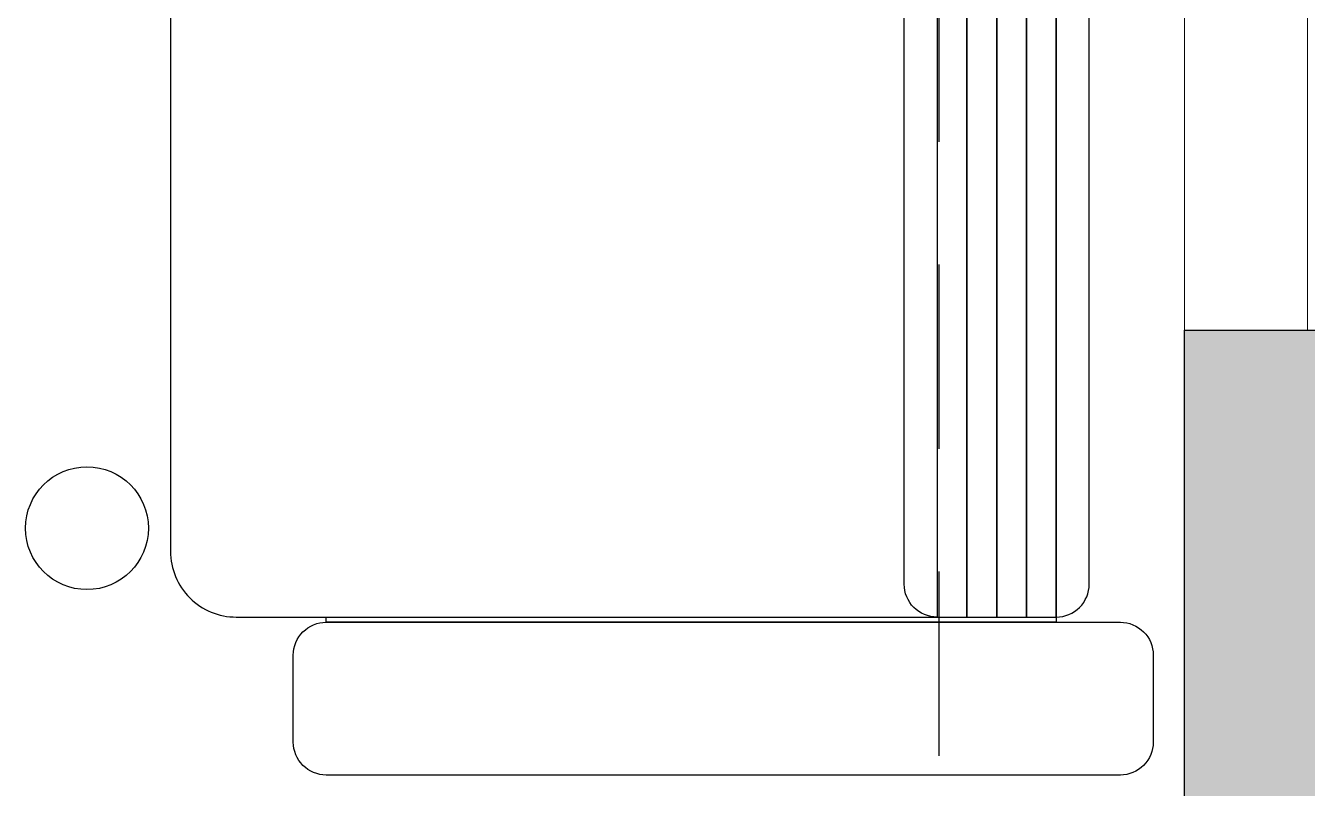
# Model space of a CAD drawing. Header units: metres. Extents: x -22 to 564, y 0 to 143.
# Drawn here: x 241.16 to 242.204, y 41.002 to 41.623 of the extents above; entities that cross this region are included whole.
import ezdxf

# ---------------------------------------------------------------- set-up
doc = ezdxf.new("R2010")
doc.units = ezdxf.units.M
doc.linetypes.add('XREF 2N NEURO-ONCOLOGIA$0$HIDDE150', pattern=[0.24, 0.15, -0.09])
for name, color, linetype in [('XREF 2N NEURO-ONCOLOGIA$0$-CG-M-WALL', 7, 'Continuous'), ('XREF 2N NEURO-ONCOLOGIA$0$COLUMNAS', 6, 'Continuous'), ('XREF 2N NEURO-ONCOLOGIA$0$LAMPARAS 1', 112, 'Continuous'), ('XREF 2N NEURO-ONCOLOGIA$0$MOBILIARIO', 161, 'Continuous'), ('XREF 2N NEURO-ONCOLOGIA$0$PROYECCIÓN', 252, 'XREF 2N NEURO-ONCOLOGIA$0$HIDDE150')]:
    doc.layers.add(name, color=color, linetype=linetype)
doc.layers.add('XREF 2N NEURO-ONCOLOGIA$0$MUROS DE TABLAROCA', color=150, linetype='Continuous', lineweight=13)

# ---------------------------------------------------------------- blocks, each defined once
blk = doc.blocks.new('XREF 2N NEURO-ONCOLOGIA$0$XR-00$0$18360329')
at = {"layer": 'XREF 2N NEURO-ONCOLOGIA$0$MOBILIARIO'}
for points in [[(0.9256, -0.6211), (0.9256, 0.0254, -0.414214), (0.9524, 0.0521), (1.0232, 0.0521, -0.414214), (1.05, 0.0254), (1.05, -0.6211, -0.414214), (1.0232, -0.6479), (0.9524, -0.6479, -0.414214)], [(0.8946, 0), (0.3482, 0, 0.414214), (0.3214, -0.0268), (0.9214, -0.0268, 0.414214)], [(0.9214, -0.1238, -0.414214), (0.8946, -0.1506), (0.3482, -0.1506, -0.414214), (0.3214, -0.1238), (0.3214, -0.6943, 0.414214), (0.375, -0.7479), (0.8679, -0.7479, 0.414214), (0.9214, -0.6943), (0.9214, -0.6211), (0.9214, -0.1238)]]:
    blk.add_lwpolyline(points, format="xyb", close=True, dxfattribs=at)
for points in [[(0.9214, -0.0268), (0.3214, -0.0268), (0.3214, -0.051), (0.9214, -0.051)], [(0.9256, -0.6211), (0.9214, -0.6211), (0.9214, -0.0268), (0.9256, -0.0268)], [(0.9214, -0.051), (0.3214, -0.051), (0.3214, -0.0753), (0.9214, -0.0753)], [(0.9214, -0.0753), (0.3214, -0.0753), (0.3214, -0.0995), (0.9214, -0.0995)], [(0.9214, -0.0995), (0.3214, -0.0995), (0.3214, -0.1238), (0.9214, -0.1238)]]:
    blk.add_lwpolyline(points, close=True, dxfattribs=at)
blk = doc.blocks.new('XREF 2N NEURO-ONCOLOGIA$0$C-1')
at = {"layer": 'XREF 2N NEURO-ONCOLOGIA$0$-CG-M-WALL', "true_color": 0x636466}
h = blk.add_hatch(color=251, dxfattribs=at)
h.dxf.hatch_style = 1
h.paths.add_polyline_path([(-0.5, -0.5), (-0.5, 0.5), (0.5, 0.5), (0.5, -0.5)])
blk.add_lwpolyline([(-0.5, -0.5), (-0.5, 0.5), (0.5, 0.5), (0.5, -0.5)], close=True)
blk = doc.blocks.new('XREF 2N NEURO-ONCOLOGIA')
at = {"layer": 'XREF 2N NEURO-ONCOLOGIA$0$LAMPARAS 1'}
blk.add_circle((7.7626, 5.8311), 0.05, dxfattribs=at)
at = {"layer": 'XREF 2N NEURO-ONCOLOGIA$0$MUROS DE TABLAROCA'}
for p, q in [((7.9239, 4.9376), (9.9273, 4.9376)), ((7.9239, 4.8376), (9.9273, 4.8376))]:
    blk.add_line(p, q, dxfattribs=at)
at = {"layer": 'XREF 2N NEURO-ONCOLOGIA$0$PROYECCIÓN'}
blk.add_line((9.7273, 5.1376, 0), (7.4239, 5.1376, 0), dxfattribs=at)
at = {"layer": 'XREF 2N NEURO-ONCOLOGIA$0$COLUMNAS'}
blk.add_blockref('XREF 2N NEURO-ONCOLOGIA$0$C-1', (7.4239, 4.4376, 0), dxfattribs=at)
at = {"layer": 'XREF 2N NEURO-ONCOLOGIA$0$MOBILIARIO', "xscale": 1.000021560058902, "yscale": 1.000021560058902, "zscale": 1.000021560058902, "rotation": 179.9999999999681}
blk.add_blockref('XREF 2N NEURO-ONCOLOGIA$0$XR-00$0$18360329', (8.6117, 5.0152), dxfattribs=at)

msp = doc.modelspace()

# ---------------------------------------------------------------- block references
at = {"rotation": 90}
msp.add_blockref('XREF 2N NEURO-ONCOLOGIA', (247.0412, 33.4511), dxfattribs=at)

doc.saveas('drawing.dxf')
